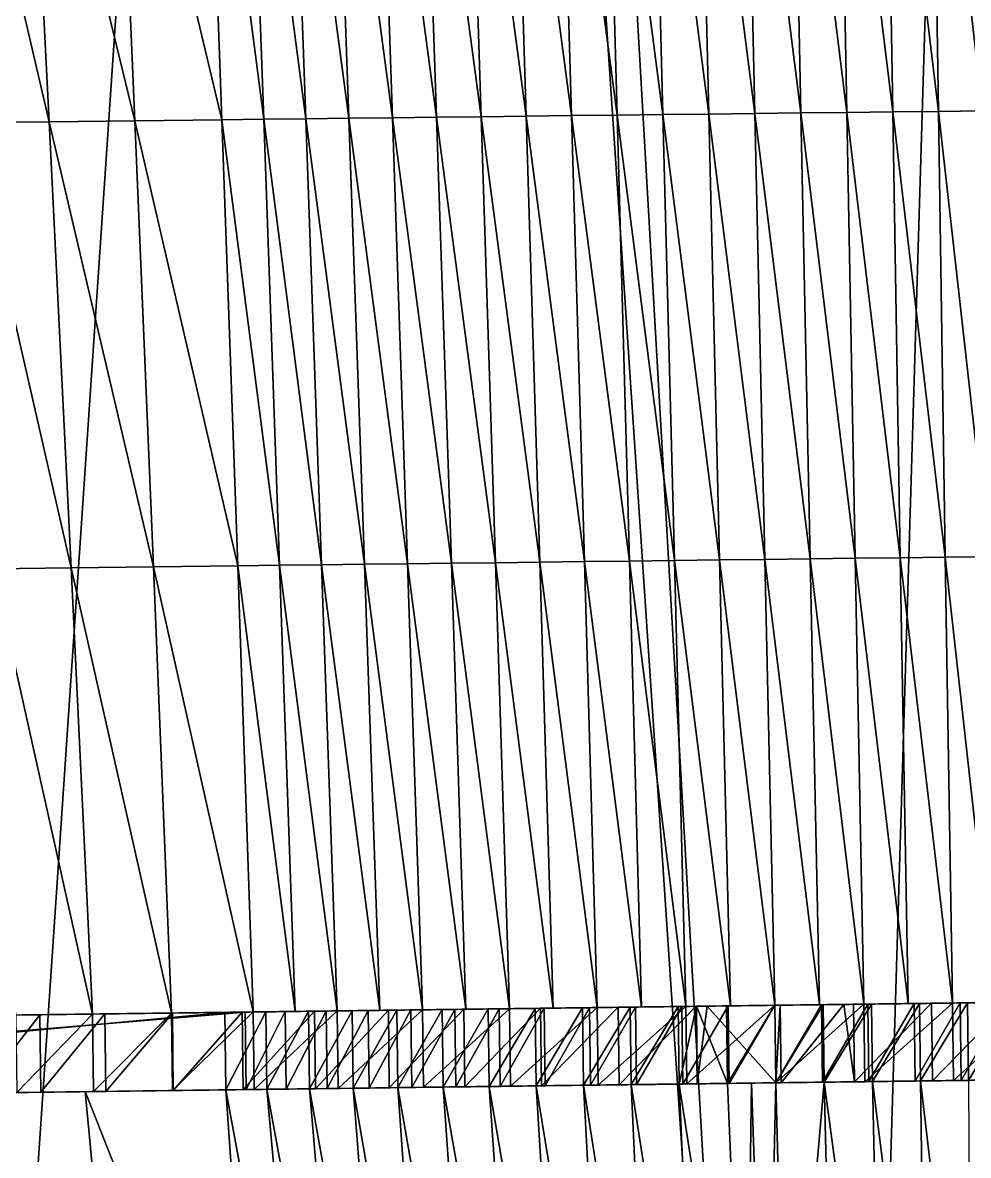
# Model space of a CAD drawing. Extents: x -282 to 16, y -6 to 46.
# Drawn here: x -2.419 to 1.242, y 19.705 to 24.09 of the extents above; entities that cross this region are included whole.
import ezdxf

# ---------------------------------------------------------------- set-up
doc = ezdxf.new("R2010")
doc.units = 0

msp = doc.modelspace()

# ---------------------------------------------------------------- linework, layer by layer
for points in [[(0.6916, 11.3938, -0.0618), (-0.8494, 38.2049, -0.0618), (1.5, 38.2582, -0.0618)], [(1.5, 38.2582, -0.0618), (-0.8494, 38.2049, -0.0618), (0.6916, 11.3938, -0.0618)], [(0.6916, 11.3938, -0.0618), (1.5, 38.2582, -0.0618), (4.3357, 11.238, -0.0618)], [(4.3357, 11.238, -0.0618), (1.5, 38.2582, -0.0618), (0.6916, 11.3938, -0.0618)], [(-2.9424, 11.0804, -0.0618), (-3.4537, 38.1458, -0.0618), (-1.1043, 38.1991, -0.0618)], [(-1.1043, 38.1991, -0.0618), (-3.4537, 38.1458, -0.0618), (-2.9424, 11.0804, -0.0618)], [(-2.9424, 11.0804, -0.0618), (-1.1043, 38.1991, -0.0618), (0.6916, 11.3938, -0.0618)], [(0.6916, 11.3938, -0.0618), (-1.1043, 38.1991, -0.0618), (-2.9424, 11.0804, -0.0618)], [(0.6916, 11.3938, -0.0618), (-1.1043, 38.1991, -0.0618), (-0.8494, 38.2049, -0.0618)], [(-0.8494, 38.2049, -0.0618), (-1.1043, 38.1991, -0.0618), (0.6916, 11.3938, -0.0618)], [(1.2967, 23.7483, 10.6796), (1.0993, 25.4721, 10.7467), (1.2746, 25.474, 10.7126)], [(-2.3168, 23.7065, 9.9237), (-2.7188, 25.43, 9.6836), (-2.4037, 25.4335, 9.8787)], [(-2.3168, 23.7065, 9.9237), (-2.6254, 23.7029, 9.7353), (-2.7188, 25.43, 9.6836)], [(-1.985, 23.7103, 10.1113), (-2.4037, 25.4335, 9.8787), (-2.0584, 25.4372, 10.0829)], [(-1.985, 23.7103, 10.1113), (-2.3168, 23.7065, 9.9237), (-2.4037, 25.4335, 9.8787)], [(-1.6475, 23.7142, 10.287), (-2.0584, 25.4372, 10.0829), (-1.7095, 25.4411, 10.2794)], [(-1.6475, 23.7142, 10.287), (-1.985, 23.7103, 10.1113), (-2.0584, 25.4372, 10.0829)], [(-1.486, 23.716, 10.3605), (-1.7095, 25.4411, 10.2794), (-1.5484, 25.4428, 10.3609)], [(-1.486, 23.716, 10.3605), (-1.6475, 23.7142, 10.287), (-1.7095, 25.4411, 10.2794)], [(-1.3229, 23.718, 10.431), (-1.5484, 25.4428, 10.3609), (-1.3846, 25.4447, 10.4379)], [(-1.3229, 23.718, 10.431), (-1.486, 23.716, 10.3605), (-1.5484, 25.4428, 10.3609)], [(-1.1561, 23.7199, 10.4922), (-1.3846, 25.4447, 10.4379), (-1.2171, 25.4465, 10.506)], [(-1.1561, 23.7199, 10.4922), (-1.3229, 23.718, 10.431), (-1.3846, 25.4447, 10.4379)], [(-0.9879, 23.7218, 10.5502), (-1.2171, 25.4465, 10.506), (-1.0474, 25.4484, 10.5693)], [(-0.9879, 23.7218, 10.5502), (-1.1561, 23.7199, 10.4922), (-1.2171, 25.4465, 10.506)], [(-0.8168, 23.7238, 10.5986), (-1.0474, 25.4484, 10.5693), (-0.8746, 25.4503, 10.6234)], [(-0.8168, 23.7238, 10.5986), (-0.9879, 23.7218, 10.5502), (-1.0474, 25.4484, 10.5693)], [(-0.6445, 23.7258, 10.6437), (-0.8746, 25.4503, 10.6234), (-0.7002, 25.4522, 10.6725)], [(-0.6445, 23.7258, 10.6437), (-0.8168, 23.7238, 10.5986), (-0.8746, 25.4503, 10.6234)], [(-0.4701, 23.7278, 10.6789), (-0.7002, 25.4522, 10.6725), (-0.5234, 25.4542, 10.7122)], [(-0.4701, 23.7278, 10.6789), (-0.6445, 23.7258, 10.6437), (-0.7002, 25.4522, 10.6725)], [(-0.2948, 23.7299, 10.7109), (-0.5234, 25.4542, 10.7122), (-0.3454, 25.4562, 10.7467)], [(-0.2948, 23.7299, 10.7109), (-0.4701, 23.7278, 10.6789), (-0.5234, 25.4542, 10.7122)], [(-0.118, 23.7319, 10.7328), (-0.3454, 25.4562, 10.7467), (-0.1658, 25.4581, 10.7718)], [(-0.118, 23.7319, 10.7328), (-0.2948, 23.7299, 10.7109), (-0.3454, 25.4562, 10.7467)], [(0.0592, 23.734, 10.7513), (-0.1658, 25.4581, 10.7718), (0.0145, 25.4601, 10.7915)], [(0.0592, 23.734, 10.7513), (-0.118, 23.7319, 10.7328), (-0.1658, 25.4581, 10.7718)], [(0.2372, 23.736, 10.7599), (0.0145, 25.4601, 10.7915), (0.1956, 25.4621, 10.8017)], [(0.2372, 23.736, 10.7599), (0.0592, 23.734, 10.7513), (0.0145, 25.4601, 10.7915)], [(0.4153, 23.7381, 10.7649), (0.1956, 25.4621, 10.8017), (0.3769, 25.4641, 10.8065)], [(0.4153, 23.7381, 10.7649), (0.2372, 23.736, 10.7599), (0.1956, 25.4621, 10.8017)], [(0.5935, 23.7401, 10.7599), (0.3769, 25.4641, 10.8065), (0.5583, 25.4661, 10.8017)], [(0.5935, 23.7401, 10.7599), (0.4153, 23.7381, 10.7649), (0.3769, 25.4641, 10.8065)], [(0.7715, 23.7422, 10.7513), (0.5583, 25.4661, 10.8017), (0.7394, 25.4681, 10.7915)], [(0.7715, 23.7422, 10.7513), (0.5935, 23.7401, 10.7599), (0.5583, 25.4661, 10.8017)], [(0.9487, 23.7442, 10.7328), (0.7394, 25.4681, 10.7915), (0.9197, 25.4701, 10.7718)], [(0.9487, 23.7442, 10.7328), (0.7715, 23.7422, 10.7513), (0.7394, 25.4681, 10.7915)], [(1.1255, 23.7463, 10.7109), (0.9197, 25.4701, 10.7718), (1.0993, 25.4721, 10.7467)], [(1.1255, 23.7463, 10.7109), (0.9487, 23.7442, 10.7328), (0.9197, 25.4701, 10.7718)], [(1.2967, 23.7483, 10.6796), (1.1255, 23.7463, 10.7109), (1.0993, 25.4721, 10.7467)], [(-1.0956, 21.9932, 10.4789), (-1.3229, 23.718, 10.431), (-1.1561, 23.7199, 10.4922)], [(-0.9289, 21.9953, 10.5318), (-1.1561, 23.7199, 10.4922), (-0.9879, 23.7218, 10.5502)], [(-0.9289, 21.9953, 10.5318), (-1.0956, 21.9932, 10.4789), (-1.1561, 23.7199, 10.4922)], [(-0.7593, 21.9973, 10.5746), (-0.9879, 23.7218, 10.5502), (-0.8168, 23.7238, 10.5986)], [(-0.7593, 21.9973, 10.5746), (-0.9289, 21.9953, 10.5318), (-0.9879, 23.7218, 10.5502)], [(-0.5892, 21.9994, 10.6158), (-0.8168, 23.7238, 10.5986), (-0.6445, 23.7258, 10.6437)], [(-0.5892, 21.9994, 10.6158), (-0.7593, 21.9973, 10.5746), (-0.8168, 23.7238, 10.5986)], [(-0.417, 22.0015, 10.6468), (-0.6445, 23.7258, 10.6437), (-0.4701, 23.7278, 10.6789)], [(-0.417, 22.0015, 10.6468), (-0.5892, 21.9994, 10.6158), (-0.6445, 23.7258, 10.6437)], [(-0.2444, 22.0036, 10.6761), (-0.4701, 23.7278, 10.6789), (-0.2948, 23.7299, 10.7109)], [(-0.2444, 22.0036, 10.6761), (-0.417, 22.0015, 10.6468), (-0.4701, 23.7278, 10.6789)], [(-0.0704, 22.0057, 10.6951), (-0.2948, 23.7299, 10.7109), (-0.118, 23.7319, 10.7328)], [(-0.0704, 22.0057, 10.6951), (-0.2444, 22.0036, 10.6761), (-0.2948, 23.7299, 10.7109)], [(0.1038, 22.0078, 10.7124), (-0.118, 23.7319, 10.7328), (0.0592, 23.734, 10.7513)], [(0.1038, 22.0078, 10.7124), (-0.0704, 22.0057, 10.6951), (-0.118, 23.7319, 10.7328)], [(0.2788, 22.0099, 10.7193), (0.0592, 23.734, 10.7513), (0.2372, 23.736, 10.7599)], [(0.2788, 22.0099, 10.7193), (0.1038, 22.0078, 10.7124), (0.0592, 23.734, 10.7513)], [(0.4538, 22.0121, 10.7245), (0.2372, 23.736, 10.7599), (0.4153, 23.7381, 10.7649)], [(0.4538, 22.0121, 10.7245), (0.2788, 22.0099, 10.7193), (0.2372, 23.736, 10.7599)], [(0.6289, 22.0142, 10.7193), (0.4153, 23.7381, 10.7649), (0.5935, 23.7401, 10.7599)], [(0.6289, 22.0142, 10.7193), (0.4538, 22.0121, 10.7245), (0.4153, 23.7381, 10.7649)], [(0.8038, 22.0163, 10.7124), (0.5935, 23.7401, 10.7599), (0.7715, 23.7422, 10.7513)], [(0.8038, 22.0163, 10.7124), (0.6289, 22.0142, 10.7193), (0.5935, 23.7401, 10.7599)], [(0.9781, 22.0184, 10.6951), (0.7715, 23.7422, 10.7513), (0.9487, 23.7442, 10.7328)], [(0.9781, 22.0184, 10.6951), (0.8038, 22.0163, 10.7124), (0.7715, 23.7422, 10.7513)], [(1.1521, 22.0205, 10.6761), (0.9487, 23.7442, 10.7328), (1.1255, 23.7463, 10.7109)], [(1.1521, 22.0205, 10.6761), (0.9781, 22.0184, 10.6951), (0.9487, 23.7442, 10.7328)], [(1.3192, 22.0226, 10.6476), (1.1255, 23.7463, 10.7109), (1.2967, 23.7483, 10.6796)], [(1.3192, 22.0226, 10.6476), (1.1521, 22.0205, 10.6761), (1.1255, 23.7463, 10.7109)], [(-2.2312, 21.9795, 9.9676), (-2.6254, 23.7029, 9.7353), (-2.3168, 23.7065, 9.9237)], [(-2.2312, 21.9795, 9.9676), (-2.5334, 21.9758, 9.7859), (-2.6254, 23.7029, 9.7353)], [(-1.9123, 21.9833, 10.1391), (-2.3168, 23.7065, 9.9237), (-1.985, 23.7103, 10.1113)], [(-1.9123, 21.9833, 10.1391), (-2.2312, 21.9795, 9.9676), (-2.3168, 23.7065, 9.9237)], [(-1.586, 21.9873, 10.2947), (-1.985, 23.7103, 10.1113), (-1.6475, 23.7142, 10.287)], [(-1.586, 21.9873, 10.2947), (-1.9123, 21.9833, 10.1391), (-1.985, 23.7103, 10.1113)], [(-1.4243, 21.9892, 10.3603), (-1.6475, 23.7142, 10.287), (-1.486, 23.716, 10.3605)], [(-1.4243, 21.9892, 10.3603), (-1.586, 21.9873, 10.2947), (-1.6475, 23.7142, 10.287)], [(-1.2617, 21.9912, 10.4246), (-1.486, 23.716, 10.3605), (-1.3229, 23.718, 10.431)], [(-1.2617, 21.9912, 10.4246), (-1.4243, 21.9892, 10.3603), (-1.486, 23.716, 10.3605)], [(-1.0956, 21.9932, 10.4789), (-1.2617, 21.9912, 10.4246), (-1.3229, 23.718, 10.431)], [(0.3204, 20.2839, 10.6828), (0.1038, 22.0078, 10.7124), (0.2788, 22.0099, 10.7193)], [(0.4926, 20.2861, 10.6882), (0.2788, 22.0099, 10.7193), (0.4538, 22.0121, 10.7245)], [(0.4926, 20.2861, 10.6882), (0.3204, 20.2839, 10.6828), (0.2788, 22.0099, 10.7193)], [(0.6648, 20.2883, 10.6828), (0.4538, 22.0121, 10.7245), (0.6289, 22.0142, 10.7193)], [(0.6648, 20.2883, 10.6828), (0.4926, 20.2861, 10.6882), (0.4538, 22.0121, 10.7245)], [(0.837, 20.2905, 10.6773), (0.6289, 22.0142, 10.7193), (0.8038, 22.0163, 10.7124)], [(0.837, 20.2905, 10.6773), (0.6648, 20.2883, 10.6828), (0.6289, 22.0142, 10.7193)], [(1.0085, 20.2927, 10.6611), (0.8038, 22.0163, 10.7124), (0.9781, 22.0184, 10.6951)], [(1.0085, 20.2927, 10.6611), (0.837, 20.2905, 10.6773), (0.8038, 22.0163, 10.7124)], [(1.18, 20.2949, 10.6448), (0.9781, 22.0184, 10.6951), (1.1521, 22.0205, 10.6761)], [(1.18, 20.2949, 10.6448), (1.0085, 20.2927, 10.6611), (0.9781, 22.0184, 10.6951)], [(1.3434, 20.297, 10.6189), (1.1521, 22.0205, 10.6761), (1.3192, 22.0226, 10.6476)], [(1.3434, 20.297, 10.6189), (1.18, 20.2949, 10.6448), (1.1521, 22.0205, 10.6761)], [(-2.149, 20.2524, 10.0086), (-2.5334, 21.9758, 9.7859), (-2.2312, 21.9795, 9.9676)], [(-2.149, 20.2524, 10.0086), (-2.4454, 20.2486, 9.833), (-2.5334, 21.9758, 9.7859)], [(-1.8422, 20.2563, 10.1653), (-2.2312, 21.9795, 9.9676), (-1.9123, 21.9833, 10.1391)], [(-1.8422, 20.2563, 10.1653), (-2.149, 20.2524, 10.0086), (-2.2312, 21.9795, 9.9676)], [(-1.5261, 20.2603, 10.3024), (-1.9123, 21.9833, 10.1391), (-1.586, 21.9873, 10.2947)], [(-1.5261, 20.2603, 10.3024), (-1.8422, 20.2563, 10.1653), (-1.9123, 21.9833, 10.1391)], [(-1.3641, 20.2624, 10.3608), (-1.586, 21.9873, 10.2947), (-1.4243, 21.9892, 10.3603)], [(-1.3641, 20.2624, 10.3608), (-1.5261, 20.2603, 10.3024), (-1.586, 21.9873, 10.2947)], [(-1.202, 20.2645, 10.4193), (-1.4243, 21.9892, 10.3603), (-1.2617, 21.9912, 10.4246)], [(-1.202, 20.2645, 10.4193), (-1.3641, 20.2624, 10.3608), (-1.4243, 21.9892, 10.3603)], [(-1.0366, 20.2666, 10.4674), (-1.2617, 21.9912, 10.4246), (-1.0956, 21.9932, 10.4789)], [(-1.0366, 20.2666, 10.4674), (-1.202, 20.2645, 10.4193), (-1.2617, 21.9912, 10.4246)], [(-0.8712, 20.2687, 10.5156), (-1.0956, 21.9932, 10.4789), (-0.9289, 21.9953, 10.5318)], [(-0.8712, 20.2687, 10.5156), (-1.0366, 20.2666, 10.4674), (-1.0956, 21.9932, 10.4789)], [(-0.7031, 20.2708, 10.5532), (-0.9289, 21.9953, 10.5318), (-0.7593, 21.9973, 10.5746)], [(-0.7031, 20.2708, 10.5532), (-0.8712, 20.2687, 10.5156), (-0.9289, 21.9953, 10.5318)], [(-0.535, 20.273, 10.5909), (-0.7593, 21.9973, 10.5746), (-0.5892, 21.9994, 10.6158)], [(-0.535, 20.273, 10.5909), (-0.7031, 20.2708, 10.5532), (-0.7593, 21.9973, 10.5746)], [(-0.3649, 20.2752, 10.6179), (-0.5892, 21.9994, 10.6158), (-0.417, 22.0015, 10.6468)], [(-0.3649, 20.2752, 10.6179), (-0.535, 20.273, 10.5909), (-0.5892, 21.9994, 10.6158)], [(-0.1947, 20.2773, 10.6448), (-0.417, 22.0015, 10.6468), (-0.2444, 22.0036, 10.6761)], [(-0.1947, 20.2773, 10.6448), (-0.3649, 20.2752, 10.6179), (-0.417, 22.0015, 10.6468)], [(-0.0232, 20.2795, 10.6611), (-0.2444, 22.0036, 10.6761), (-0.0704, 22.0057, 10.6951)], [(-0.0232, 20.2795, 10.6611), (-0.1947, 20.2773, 10.6448), (-0.2444, 22.0036, 10.6761)], [(0.1483, 20.2817, 10.6773), (-0.0704, 22.0057, 10.6951), (0.1038, 22.0078, 10.7124)], [(0.1483, 20.2817, 10.6773), (-0.0232, 20.2795, 10.6611), (-0.0704, 22.0057, 10.6951)], [(0.3204, 20.2839, 10.6828), (0.1483, 20.2817, 10.6773), (0.1038, 22.0078, 10.7124)], [(2.8274, 20.3159, 10.1653), (0.5128, 20.2864, 10.0474), (-1.8422, 20.2563, 10.1653)], [(2.8274, 20.3159, 10.1653), (-1.8422, 20.2563, 10.1653), (-1.5261, 20.2603, 10.3024)], [(2.8274, 20.3159, 10.1653), (-1.5261, 20.2603, 10.3024), (2.5113, 20.3119, 10.3024)], [(2.5113, 20.3119, 10.3024), (-1.5261, 20.2603, 10.3024), (-1.202, 20.2645, 10.4193)], [(2.5113, 20.3119, 10.3024), (-1.202, 20.2645, 10.4193), (2.1872, 20.3077, 10.4193)], [(2.1872, 20.3077, 10.4193), (-1.202, 20.2645, 10.4193), (-0.8712, 20.2687, 10.5156)], [(2.1872, 20.3077, 10.4193), (-0.8712, 20.2687, 10.5156), (1.8564, 20.3035, 10.5156)], [(1.8564, 20.3035, 10.5156), (-0.8712, 20.2687, 10.5156), (-0.535, 20.273, 10.5909)], [(1.8564, 20.3035, 10.5156), (-0.535, 20.273, 10.5909), (1.5202, 20.2992, 10.5909)], [(0.1886, 20.2822, 10.0372), (0.4926, 20.2861, 9.1882), (3.0865, 20.3192, 9.2918)], [(0.1886, 20.2822, 10.0372), (3.0865, 20.3192, 9.2918), (2.8248, 20.3159, 9.4469)], [(0.1886, 20.2822, 10.0372), (2.8248, 20.3159, 9.4469), (2.5539, 20.3124, 9.5852)], [(0.1886, 20.2822, 10.0372), (2.5539, 20.3124, 9.5852), (2.2748, 20.3089, 9.7062)], [(0.1886, 20.2822, 10.0372), (2.2748, 20.3089, 9.7062), (1.9887, 20.3052, 9.8094)], [(0.1886, 20.2822, 10.0372), (1.9887, 20.3052, 9.8094), (1.6967, 20.3015, 9.8944)], [(0.1886, 20.2822, 10.0372), (1.6967, 20.3015, 9.8944), (1.3998, 20.2977, 9.9609)], [(0.6799, 20.2885, 9.1838), (3.0865, 20.3192, 9.2918), (0.4926, 20.2861, 9.1882)], [(2.8274, 20.3159, 10.1653), (0.7597, 20.2895, 10.0385), (0.5128, 20.2864, 10.0474)], [(1.6019, 20.3003, 9.0303), (0.8527, 20.2907, 9.0212), (0.6728, 20.2884, 9.0339)], [(1.6019, 20.3003, 9.0303), (0.6728, 20.2884, 9.0339), (1.4208, 20.298, 9.0783)], [(0.8668, 20.2909, 9.1706), (3.0865, 20.3192, 9.2918), (0.6799, 20.2885, 9.1838)], [(2.8274, 20.3159, 10.1653), (0.7966, 20.29, 10.0372), (0.7597, 20.2895, 10.0385)], [(3.1343, 20.3198, 10.0086), (1.0994, 20.2939, 10.0085), (0.7966, 20.29, 10.0372)], [(3.1343, 20.3198, 10.0086), (0.7966, 20.29, 10.0372), (2.8274, 20.3159, 10.1653)], [(1.6019, 20.3003, 9.0303), (1.0317, 20.293, 9), (0.8527, 20.2907, 9.0212)], [(1.0529, 20.2933, 9.1485), (3.0865, 20.3192, 9.2918), (0.8668, 20.2909, 9.1706)], [(1.7806, 20.3025, 8.9738), (1.2095, 20.2953, 8.9704), (1.0317, 20.293, 9)], [(1.7806, 20.3025, 8.9738), (1.0317, 20.293, 9), (1.6019, 20.3003, 9.0303)], [(1.2377, 20.2956, 9.1178), (3.3379, 20.3224, 9.1205), (1.0529, 20.2933, 9.1485)], [(1.0529, 20.2933, 9.1485), (3.3379, 20.3224, 9.1205), (3.0865, 20.3192, 9.2918)], [(3.1343, 20.3198, 10.0086), (1.3998, 20.2977, 9.9609), (1.0994, 20.2939, 10.0085)], [(1.7806, 20.3025, 8.9738), (1.3858, 20.2975, 8.9324), (1.2095, 20.2953, 8.9704)], [(1.4208, 20.298, 9.0783), (3.3379, 20.3224, 9.1205), (1.2377, 20.2956, 9.1178)], [(-5.3398, 20.2116, 6.2185), (-1.5575, 20.2599, 8.4423), (-5.8293, 20.2054, 5.7301)], [(-1.5575, 20.2599, 8.4423), (-5.8254, 19.9054, 5.7301), (-5.8293, 20.2054, 5.7301)], [(-5.8254, 19.9054, 5.7301), (-1.5575, 20.2599, 8.4423), (-1.5536, 19.9599, 8.4423)], [(-1.5575, 20.2599, 8.4423), (-5.3398, 20.2116, 6.2185), (-1.6364, 20.2589, 8.5699)], [(-5.3398, 20.2116, 6.2185), (-1.6364, 20.2589, 8.5699), (-2.8207, 20.2438, 8.7324)], [(-5.336, 19.9116, 6.2185), (-1.6364, 20.2589, 8.5699), (-5.3398, 20.2116, 6.2185)], [(-1.6364, 20.2589, 8.5699), (-5.336, 19.9116, 6.2185), (-1.6325, 19.9589, 8.5699)], [(-2.1013, 20.253, 9.2918), (-3.0022, 20.2415, 9.4275), (-1.8396, 20.2563, 9.4469)], [(-1.8396, 20.2563, 9.4469), (-3.0022, 20.2415, 9.4275), (-2.7302, 20.2449, 9.639)], [(-2.5928, 20.2467, 8.9338), (-2.8207, 20.2438, 8.7324), (-1.3125, 20.2631, 8.7547)], [(-1.3125, 20.2631, 8.7547), (-2.8207, 20.2438, 8.7324), (-1.4774, 20.2609, 8.6657)], [(-1.4774, 20.2609, 8.6657), (-2.8207, 20.2438, 8.7324), (-1.6364, 20.2589, 8.5699)], [(-1.5687, 20.2598, 9.5852), (-2.7302, 20.2449, 9.639), (-1.2896, 20.2633, 9.7062)], [(-1.2896, 20.2633, 9.7062), (-2.7302, 20.2449, 9.639), (-2.4454, 20.2486, 9.833)], [(-1.8396, 20.2563, 9.4469), (-2.7302, 20.2449, 9.639), (-1.5687, 20.2598, 9.5852)], [(-2.3527, 20.2498, 9.1205), (-2.5928, 20.2467, 8.9338), (-0.7953, 20.2697, 8.9738)], [(-0.7953, 20.2697, 8.9738), (-2.5928, 20.2467, 8.9338), (-0.9711, 20.2674, 8.9089)], [(-0.9711, 20.2674, 8.9089), (-2.5928, 20.2467, 8.9338), (-1.1436, 20.2652, 8.8358)], [(-1.1436, 20.2652, 8.8358), (-2.5928, 20.2467, 8.9338), (-1.3125, 20.2631, 8.7547)], [(-1.0035, 20.267, 9.8094), (-2.4454, 20.2486, 9.833), (-0.7115, 20.2707, 9.8944)], [(-0.7115, 20.2707, 9.8944), (-2.4454, 20.2486, 9.833), (-2.149, 20.2524, 10.0086)], [(-1.2896, 20.2633, 9.7062), (-2.4454, 20.2486, 9.833), (-1.0035, 20.267, 9.8094)], [(-2.1013, 20.253, 9.2918), (-2.3527, 20.2498, 9.1205), (-0.0676, 20.2789, 9.1485)], [(-0.0676, 20.2789, 9.1485), (-2.3527, 20.2498, 9.1205), (-0.2525, 20.2766, 9.1178)], [(-0.2525, 20.2766, 9.1178), (-2.3527, 20.2498, 9.1205), (-0.4356, 20.2742, 9.0783)], [(-0.4356, 20.2742, 9.0783), (-2.3527, 20.2498, 9.1205), (-0.6167, 20.2719, 9.0303)], [(-0.6167, 20.2719, 9.0303), (-2.3527, 20.2498, 9.1205), (-0.7953, 20.2697, 8.9738)], [(-0.1142, 20.2784, 10.0085), (-2.149, 20.2524, 10.0086), (0.1886, 20.2822, 10.0372)], [(0.1886, 20.2822, 10.0372), (-2.149, 20.2524, 10.0086), (-1.8422, 20.2563, 10.1653)], [(-0.4146, 20.2745, 9.9609), (-2.149, 20.2524, 10.0086), (-0.1142, 20.2784, 10.0085)], [(-0.7115, 20.2707, 9.8944), (-2.149, 20.2524, 10.0086), (-0.4146, 20.2745, 9.9609)], [(-2.1452, 19.9524, 10.0086), (-1.8422, 20.2563, 10.1653), (-2.149, 20.2524, 10.0086)], [(-1.8422, 20.2563, 10.1653), (-2.1452, 19.9524, 10.0086), (-1.8384, 19.9563, 10.1653)], [(-1.8396, 20.2563, 9.4469), (-2.1013, 20.253, 9.2918), (0.1886, 20.2822, 10.0372)], [(0.1886, 20.2822, 10.0372), (-2.1013, 20.253, 9.2918), (0.1184, 20.2813, 9.1706)], [(0.1184, 20.2813, 9.1706), (-2.1013, 20.253, 9.2918), (-0.0676, 20.2789, 9.1485)], [(-1.8396, 20.2563, 9.4469), (-2.0974, 19.953, 9.2918), (-2.1013, 20.253, 9.2918)], [(-2.0974, 19.953, 9.2918), (-1.8396, 20.2563, 9.4469), (-1.8358, 19.9563, 9.4469)], [(0.4926, 20.2861, 10.0468), (-1.8422, 20.2563, 10.1653), (0.5128, 20.2864, 10.0474)], [(0.2307, 20.2828, 10.0385), (-1.8422, 20.2563, 10.1653), (0.4926, 20.2861, 10.0468)], [(0.1891, 20.2822, 10.0385), (-1.8422, 20.2563, 10.1653), (0.2307, 20.2828, 10.0385)], [(0.1886, 20.2822, 10.0372), (-1.8422, 20.2563, 10.1653), (0.1891, 20.2822, 10.0372)], [(0.1891, 20.2822, 10.0372), (-1.8422, 20.2563, 10.1653), (0.1891, 20.2822, 10.0385)], [(-1.8384, 19.9563, 10.1653), (-1.5261, 20.2603, 10.3024), (-1.8422, 20.2563, 10.1653)], [(-1.5687, 20.2598, 9.5852), (-1.8396, 20.2563, 9.4469), (0.1886, 20.2822, 10.0372)], [(-1.5687, 20.2598, 9.5852), (-1.8358, 19.9563, 9.4469), (-1.8396, 20.2563, 9.4469)], [(-1.5261, 20.2603, 10.3024), (-1.8384, 19.9563, 10.1653), (-1.5223, 19.9603, 10.3024)], [(-1.8358, 19.9563, 9.4469), (-1.5687, 20.2598, 9.5852), (-1.5649, 19.9598, 9.5852)], [(-1.403, 20.2619, 8.5354), (-1.6364, 20.2589, 8.5699), (-1.2444, 20.2639, 8.621)], [(-1.2444, 20.2639, 8.621), (-1.6364, 20.2589, 8.5699), (-1.4774, 20.2609, 8.6657)], [(-1.5575, 20.2599, 8.4423), (-1.6364, 20.2589, 8.5699), (-1.403, 20.2619, 8.5354)], [(-1.6325, 19.9589, 8.5699), (-1.4774, 20.2609, 8.6657), (-1.6364, 20.2589, 8.5699)], [(-1.4774, 20.2609, 8.6657), (-1.6325, 19.9589, 8.5699), (-1.4736, 19.961, 8.6657)], [(-1.2896, 20.2633, 9.7062), (-1.5687, 20.2598, 9.5852), (0.1886, 20.2822, 10.0372)], [(-1.2896, 20.2633, 9.7062), (-1.5649, 19.9598, 9.5852), (-1.5687, 20.2598, 9.5852)], [(-1.5649, 19.9598, 9.5852), (-1.2896, 20.2633, 9.7062), (-1.2858, 19.9634, 9.7062)], [(-1.403, 20.2619, 8.5354), (-1.5536, 19.9599, 8.4423), (-1.5575, 20.2599, 8.4423)], [(-1.5536, 19.9599, 8.4423), (-1.403, 20.2619, 8.5354), (-1.3992, 19.9619, 8.5354)], [(-1.5223, 19.9603, 10.3024), (-1.202, 20.2645, 10.4193), (-1.5261, 20.2603, 10.3024)], [(-1.202, 20.2645, 10.4193), (-1.5223, 19.9603, 10.3024), (-1.1982, 19.9645, 10.4193)], [(-1.2444, 20.2639, 8.621), (-1.4774, 20.2609, 8.6657), (-1.0819, 20.266, 8.6991)], [(-1.0819, 20.266, 8.6991), (-1.4774, 20.2609, 8.6657), (-1.3125, 20.2631, 8.7547)], [(-1.4736, 19.961, 8.6657), (-1.3125, 20.2631, 8.7547), (-1.4774, 20.2609, 8.6657)], [(-1.3125, 20.2631, 8.7547), (-1.4736, 19.961, 8.6657), (-1.3087, 19.9631, 8.7547)], [(-1.2444, 20.2639, 8.621), (-1.3992, 19.9619, 8.5354), (-1.403, 20.2619, 8.5354)], [(-1.3992, 19.9619, 8.5354), (-1.2444, 20.2639, 8.621), (-1.2406, 19.9639, 8.621)], [(-1.0819, 20.266, 8.6991), (-1.3125, 20.2631, 8.7547), (-0.9159, 20.2681, 8.7694)], [(-0.9159, 20.2681, 8.7694), (-1.3125, 20.2631, 8.7547), (-1.1436, 20.2652, 8.8358)], [(-1.3087, 19.9631, 8.7547), (-1.1436, 20.2652, 8.8358), (-1.3125, 20.2631, 8.7547)], [(-1.1436, 20.2652, 8.8358), (-1.3087, 19.9631, 8.7547), (-1.1398, 19.9652, 8.8358)], [(-1.0035, 20.267, 9.8094), (-1.2896, 20.2633, 9.7062), (0.1886, 20.2822, 10.0372)], [(-1.0035, 20.267, 9.8094), (-1.2858, 19.9634, 9.7062), (-1.2896, 20.2633, 9.7062)], [(-1.2858, 19.9634, 9.7062), (-1.0035, 20.267, 9.8094), (-0.9997, 19.967, 9.8094)], [(-1.0819, 20.266, 8.6991), (-1.2406, 19.9639, 8.621), (-1.2444, 20.2639, 8.621)], [(-1.2406, 19.9639, 8.621), (-1.0819, 20.266, 8.6991), (-1.078, 19.966, 8.6991)], [(-1.1982, 19.9645, 10.4193), (-0.8712, 20.2687, 10.5156), (-1.202, 20.2645, 10.4193)], [(-0.8712, 20.2687, 10.5156), (-1.1982, 19.9645, 10.4193), (-0.8674, 19.9687, 10.5156)], [(-0.7467, 20.2703, 8.8318), (-1.1436, 20.2652, 8.8358), (-0.5748, 20.2725, 8.8862)], [(-0.5748, 20.2725, 8.8862), (-1.1436, 20.2652, 8.8358), (-0.9711, 20.2674, 8.9089)], [(-0.9159, 20.2681, 8.7694), (-1.1436, 20.2652, 8.8358), (-0.7467, 20.2703, 8.8318)], [(-1.1398, 19.9652, 8.8358), (-0.9711, 20.2674, 8.9089), (-1.1436, 20.2652, 8.8358)], [(-0.9711, 20.2674, 8.9089), (-1.1398, 19.9652, 8.8358), (-0.9673, 19.9674, 8.9089)], [(-0.9159, 20.2681, 8.7694), (-1.078, 19.966, 8.6991), (-1.0819, 20.266, 8.6991)], [(-1.078, 19.966, 8.6991), (-0.9159, 20.2681, 8.7694), (-0.912, 19.9681, 8.7694)], [(-0.7115, 20.2707, 9.8944), (-1.0035, 20.267, 9.8094), (0.1886, 20.2822, 10.0372)], [(-0.7115, 20.2707, 9.8944), (-0.9997, 19.967, 9.8094), (-1.0035, 20.267, 9.8094)], [(-0.9997, 19.967, 9.8094), (-0.7115, 20.2707, 9.8944), (-0.7076, 19.9707, 9.8944)], [(-0.5748, 20.2725, 8.8862), (-0.9711, 20.2674, 8.9089), (-0.4006, 20.2747, 8.9324)], [(-0.4006, 20.2747, 8.9324), (-0.9711, 20.2674, 8.9089), (-0.7953, 20.2697, 8.9738)], [(-0.9673, 19.9674, 8.9089), (-0.7953, 20.2697, 8.9738), (-0.9711, 20.2674, 8.9089)], [(-0.7953, 20.2697, 8.9738), (-0.9673, 19.9674, 8.9089), (-0.7915, 19.9697, 8.9738)], [(-0.7467, 20.2703, 8.8318), (-0.912, 19.9681, 8.7694), (-0.9159, 20.2681, 8.7694)], [(-0.912, 19.9681, 8.7694), (-0.7467, 20.2703, 8.8318), (-0.7429, 19.9703, 8.8318)], [(-0.8674, 19.9687, 10.5156), (-0.535, 20.273, 10.5909), (-0.8712, 20.2687, 10.5156)], [(-0.535, 20.273, 10.5909), (-0.8674, 19.9687, 10.5156), (-0.5312, 19.973, 10.5909)], [(-0.2243, 20.2769, 8.9704), (-0.7953, 20.2697, 8.9738), (-0.0465, 20.2792, 9)], [(-0.0465, 20.2792, 9), (-0.7953, 20.2697, 8.9738), (-0.6167, 20.2719, 9.0303)], [(-0.4006, 20.2747, 8.9324), (-0.7953, 20.2697, 8.9738), (-0.2243, 20.2769, 8.9704)], [(-0.7915, 19.9697, 8.9738), (-0.6167, 20.2719, 9.0303), (-0.7953, 20.2697, 8.9738)], [(-0.6167, 20.2719, 9.0303), (-0.7915, 19.9697, 8.9738), (-0.6129, 19.972, 9.0303)], [(-0.5748, 20.2725, 8.8862), (-0.7429, 19.9703, 8.8318), (-0.7467, 20.2703, 8.8318)], [(-0.7429, 19.9703, 8.8318), (-0.5748, 20.2725, 8.8862), (-0.571, 19.9725, 8.8862)], [(-0.4146, 20.2745, 9.9609), (-0.7115, 20.2707, 9.8944), (0.1886, 20.2822, 10.0372)], [(-0.4146, 20.2745, 9.9609), (-0.7076, 19.9707, 9.8944), (-0.7115, 20.2707, 9.8944)], [(-0.7076, 19.9707, 9.8944), (-0.4146, 20.2745, 9.9609), (-0.4108, 19.9745, 9.9609)], [(0.1325, 20.2815, 9.0212), (-0.6167, 20.2719, 9.0303), (0.3124, 20.2838, 9.0339)], [(0.3124, 20.2838, 9.0339), (-0.6167, 20.2719, 9.0303), (-0.4356, 20.2742, 9.0783)], [(-0.0465, 20.2792, 9), (-0.6167, 20.2719, 9.0303), (0.1325, 20.2815, 9.0212)], [(-0.6129, 19.972, 9.0303), (-0.4356, 20.2742, 9.0783), (-0.6167, 20.2719, 9.0303)], [(-0.4356, 20.2742, 9.0783), (-0.6129, 19.972, 9.0303), (-0.4318, 19.9743, 9.0783)], [(-0.4006, 20.2747, 8.9324), (-0.571, 19.9725, 8.8862), (-0.5748, 20.2725, 8.8862)], [(-0.571, 19.9725, 8.8862), (-0.4006, 20.2747, 8.9324), (-0.3968, 19.9747, 8.9324)], [(1.5202, 20.2992, 10.5909), (-0.535, 20.273, 10.5909), (-0.1947, 20.2773, 10.6449)], [(-0.5312, 19.973, 10.5909), (-0.1947, 20.2773, 10.6449), (-0.535, 20.273, 10.5909)], [(-0.1947, 20.2773, 10.6449), (-0.5312, 19.973, 10.5909), (-0.1909, 19.9773, 10.6449)], [(0.4926, 20.2861, 9.0382), (-0.4356, 20.2742, 9.0783), (1.4208, 20.298, 9.0783)], [(1.4208, 20.298, 9.0783), (-0.4356, 20.2742, 9.0783), (1.2377, 20.2956, 9.1178)], [(1.2377, 20.2956, 9.1178), (-0.4356, 20.2742, 9.0783), (-0.2525, 20.2766, 9.1178)], [(0.3124, 20.2838, 9.0339), (-0.4356, 20.2742, 9.0783), (0.4926, 20.2861, 9.0382)], [(-0.4318, 19.9743, 9.0783), (-0.2525, 20.2766, 9.1178), (-0.4356, 20.2742, 9.0783)], [(-0.2525, 20.2766, 9.1178), (-0.4318, 19.9743, 9.0783), (-0.2486, 19.9766, 9.1178)], [(-0.1142, 20.2784, 10.0085), (-0.4146, 20.2745, 9.9609), (0.1886, 20.2822, 10.0372)], [(-0.1142, 20.2784, 10.0085), (-0.4108, 19.9745, 9.9609), (-0.4146, 20.2745, 9.9609)], [(-0.4108, 19.9745, 9.9609), (-0.1142, 20.2784, 10.0085), (-0.1104, 19.9784, 10.0085)], [(-0.2243, 20.2769, 8.9704), (-0.3968, 19.9747, 8.9324), (-0.4006, 20.2747, 8.9324)], [(-0.3968, 19.9747, 8.9324), (-0.2243, 20.2769, 8.9704), (-0.2205, 19.977, 8.9704)], [(1.2377, 20.2956, 9.1178), (-0.2525, 20.2766, 9.1178), (1.0529, 20.2933, 9.1485)], [(1.0529, 20.2933, 9.1485), (-0.2525, 20.2766, 9.1178), (-0.0676, 20.2789, 9.1485)], [(-0.2486, 19.9766, 9.1178), (-0.0676, 20.2789, 9.1485), (-0.2525, 20.2766, 9.1178)], [(-0.0676, 20.2789, 9.1485), (-0.2486, 19.9766, 9.1178), (-0.0638, 19.979, 9.1485)], [(-0.0465, 20.2792, 9), (-0.2205, 19.977, 8.9704), (-0.2243, 20.2769, 8.9704)], [(-0.2205, 19.977, 8.9704), (-0.0465, 20.2792, 9), (-0.0427, 19.9792, 9)], [(1.5202, 20.2992, 10.5909), (-0.1947, 20.2773, 10.6449), (1.18, 20.2949, 10.6449)], [(1.18, 20.2949, 10.6449), (-0.1947, 20.2773, 10.6449), (0.1482, 20.2817, 10.6773)], [(-0.1909, 19.9773, 10.6449), (0.1482, 20.2817, 10.6773), (-0.1947, 20.2773, 10.6449)], [(0.1482, 20.2817, 10.6773), (-0.1909, 19.9773, 10.6449), (0.1521, 19.9817, 10.6773)], [(0.1886, 20.2822, 10.0372), (-0.1104, 19.9784, 10.0085), (-0.1142, 20.2784, 10.0085)], [(-0.1104, 19.9784, 10.0085), (0.1886, 20.2822, 10.0372), (0.1924, 19.9822, 10.0372)], [(1.0529, 20.2933, 9.1485), (-0.0676, 20.2789, 9.1485), (0.1184, 20.2813, 9.1706)], [(-0.0638, 19.979, 9.1485), (0.1184, 20.2813, 9.1706), (-0.0676, 20.2789, 9.1485)], [(0.1184, 20.2813, 9.1706), (-0.0638, 19.979, 9.1485), (0.1222, 19.9813, 9.1706)], [(0.1325, 20.2815, 9.0212), (-0.0427, 19.9792, 9), (-0.0465, 20.2792, 9)], [(-0.0427, 19.9792, 9), (0.1325, 20.2815, 9.0212), (0.1364, 19.9815, 9.0212)], [(1.0529, 20.2933, 9.1485), (0.1184, 20.2813, 9.1706), (0.8668, 20.2909, 9.1706)], [(0.8668, 20.2909, 9.1706), (0.1184, 20.2813, 9.1706), (0.1891, 20.2822, 9.1756)], [(0.1222, 19.9813, 9.1706), (0.1891, 20.2822, 9.1756), (0.1184, 20.2813, 9.1706)], [(0.1891, 20.2822, 9.1756), (0.1886, 20.2822, 10.0372), (0.1184, 20.2813, 9.1706)], [(0.1891, 20.2822, 9.1756), (0.1222, 19.9813, 9.1706), (0.3091, 19.9837, 9.1838)], [(0.3124, 20.2838, 9.0339), (0.1364, 19.9815, 9.0212), (0.1325, 20.2815, 9.0212)], [(0.1364, 19.9815, 9.0212), (0.3124, 20.2838, 9.0339), (0.3162, 19.9838, 9.0339)], [(1.18, 20.2949, 10.6449), (0.1482, 20.2817, 10.6773), (0.837, 20.2905, 10.6773)], [(0.837, 20.2905, 10.6773), (0.1482, 20.2817, 10.6773), (0.4926, 20.2861, 10.6882)], [(0.1521, 19.9817, 10.6773), (0.4926, 20.2861, 10.6882), (0.1482, 20.2817, 10.6773)], [(0.4926, 20.2861, 10.6882), (0.1521, 19.9817, 10.6773), (0.4964, 19.9861, 10.6882)], [(0.1886, 20.2822, 10.0372), (1.3998, 20.2977, 9.9609), (1.0994, 20.2939, 10.0085)], [(0.1886, 20.2822, 10.0372), (1.0994, 20.2939, 10.0085), (0.7966, 20.29, 10.0372)], [(0.1886, 20.2822, 10.0372), (0.7966, 20.29, 10.0372), (0.7597, 20.2895, 10.0385)], [(0.1886, 20.2822, 10.0372), (0.7597, 20.2895, 10.0385), (0.1891, 20.2822, 10.0372)], [(0.1886, 20.2822, 10.0372), (0.3053, 20.2837, 9.1838), (0.4926, 20.2861, 9.1882)], [(0.1886, 20.2822, 10.0372), (0.1891, 20.2822, 9.1756), (0.3053, 20.2837, 9.1838)], [(0.1891, 20.2822, 10.0372), (0.1924, 19.9822, 10.0372), (0.1886, 20.2822, 10.0372)], [(0.8668, 20.2909, 9.1706), (0.1891, 20.2822, 9.1756), (0.6799, 20.2885, 9.1838)], [(0.1891, 20.2822, 10.0372), (0.7597, 20.2895, 10.0385), (0.2307, 20.2828, 10.0385)], [(0.6799, 20.2885, 9.1838), (0.1891, 20.2822, 9.1756), (0.3053, 20.2837, 9.1838)], [(0.1891, 20.2822, 9.1756), (0.3091, 19.9837, 9.1838), (0.3053, 20.2837, 9.1838)], [(0.2307, 20.2828, 10.0385), (0.1891, 20.2822, 10.0372), (0.1891, 20.2822, 10.0385)], [(0.1924, 19.9822, 10.0372), (0.1891, 20.2822, 10.0372), (0.2307, 20.2828, 10.0385)], [(0.1924, 19.9822, 10.0372), (0.2307, 20.2828, 10.0385), (0.4964, 19.9861, 10.0468)], [(0.4926, 20.2861, 10.0468), (0.7597, 20.2895, 10.0385), (0.2307, 20.2828, 10.0385)], [(0.2307, 20.2828, 10.0385), (0.7597, 20.2895, 10.0385), (0.4926, 20.2861, 10.0468)], [(0.4964, 19.9861, 10.0468), (0.2307, 20.2828, 10.0385), (0.4926, 20.2861, 10.0468)], [(0.6799, 20.2885, 9.1838), (0.3053, 20.2837, 9.1838), (0.4926, 20.2861, 9.1882)], [(0.3091, 19.9837, 9.1838), (0.4926, 20.2861, 9.1882), (0.3053, 20.2837, 9.1838)], [(0.4926, 20.2861, 9.1882), (0.3091, 19.9837, 9.1838), (0.4964, 19.9861, 9.1882)], [(0.4926, 20.2861, 9.0382), (0.3162, 19.9838, 9.0339), (0.3124, 20.2838, 9.0339)], [(0.3162, 19.9838, 9.0339), (0.4926, 20.2861, 9.0382), (0.4964, 19.9861, 9.0382)], [(1.4208, 20.298, 9.0783), (0.6728, 20.2884, 9.0339), (0.4926, 20.2861, 9.0382)], [(0.4964, 19.9861, 10.6882), (0.837, 20.2905, 10.6773), (0.4926, 20.2861, 10.6882)], [(0.7597, 20.2895, 10.0385), (0.4926, 20.2861, 10.0468), (0.5128, 20.2864, 10.0474)], [(0.5128, 20.2864, 10.0474), (0.4926, 20.2861, 10.0468), (0.7597, 20.2895, 10.0385)], [(0.4964, 19.9861, 9.1882), (0.6799, 20.2885, 9.1838), (0.4926, 20.2861, 9.1882)], [(0.6728, 20.2884, 9.0339), (0.4964, 19.9861, 9.0382), (0.4926, 20.2861, 9.0382)], [(0.5128, 20.2864, 10.0474), (0.4964, 19.9861, 10.0468), (0.4926, 20.2861, 10.0468)], [(0.837, 20.2905, 10.6773), (0.4964, 19.9861, 10.6882), (0.8408, 19.9905, 10.6773)], [(0.6799, 20.2885, 9.1838), (0.4964, 19.9861, 9.1882), (0.6837, 19.9885, 9.1838)], [(0.4964, 19.9861, 9.0382), (0.6728, 20.2884, 9.0339), (0.6767, 19.9884, 9.0339)], [(0.4964, 19.9861, 10.0468), (0.5128, 20.2864, 10.0474), (0.5166, 19.9864, 10.0474)], [(0.7597, 20.2895, 10.0385), (0.5166, 19.9864, 10.0474), (0.5128, 20.2864, 10.0474)], [(0.5166, 19.9864, 10.0474), (0.7597, 20.2895, 10.0385), (0.8005, 19.99, 10.0372)], [(0.8527, 20.2907, 9.0212), (0.6767, 19.9884, 9.0339), (0.6728, 20.2884, 9.0339)], [(0.6767, 19.9884, 9.0339), (0.8527, 20.2907, 9.0212), (0.8565, 19.9907, 9.0212)], [(0.6837, 19.9885, 9.1838), (0.8668, 20.2909, 9.1706), (0.6799, 20.2885, 9.1838)], [(0.8668, 20.2909, 9.1706), (0.6837, 19.9885, 9.1838), (0.8706, 19.9909, 9.1706)], [(0.8005, 19.99, 10.0372), (0.7597, 20.2895, 10.0385), (0.7966, 20.29, 10.0372)], [(1.0994, 20.2939, 10.0085), (0.8005, 19.99, 10.0372), (0.7966, 20.29, 10.0372)], [(0.8005, 19.99, 10.0372), (1.0994, 20.2939, 10.0085), (1.1033, 19.9939, 10.0085)], [(0.8408, 19.9905, 10.6773), (1.18, 20.2949, 10.6449), (0.837, 20.2905, 10.6773)], [(1.18, 20.2949, 10.6449), (0.8408, 19.9905, 10.6773), (1.1838, 19.9949, 10.6449)], [(1.0317, 20.293, 9), (0.8565, 19.9907, 9.0212), (0.8527, 20.2907, 9.0212)], [(0.8565, 19.9907, 9.0212), (1.0317, 20.293, 9), (1.0355, 19.993, 9)], [(0.8706, 19.9909, 9.1706), (1.0529, 20.2933, 9.1485), (0.8668, 20.2909, 9.1706)], [(1.0529, 20.2933, 9.1485), (0.8706, 19.9909, 9.1706), (1.0567, 19.9933, 9.1485)], [(1.2095, 20.2953, 8.9704), (1.0355, 19.993, 9), (1.0317, 20.293, 9)], [(1.0355, 19.993, 9), (1.2095, 20.2953, 8.9704), (1.2134, 19.9953, 8.9704)], [(1.0567, 19.9933, 9.1485), (1.2377, 20.2956, 9.1178), (1.0529, 20.2933, 9.1485)], [(1.2377, 20.2956, 9.1178), (1.0567, 19.9933, 9.1485), (1.2415, 19.9956, 9.1178)], [(1.3998, 20.2977, 9.9609), (1.1033, 19.9939, 10.0085), (1.0994, 20.2939, 10.0085)], [(1.1033, 19.9939, 10.0085), (1.3998, 20.2977, 9.9609), (1.4037, 19.9977, 9.9609)], [(1.1838, 19.9949, 10.6449), (1.5202, 20.2992, 10.5909), (1.18, 20.2949, 10.6449)], [(1.5202, 20.2992, 10.5909), (1.1838, 19.9949, 10.6449), (1.5241, 19.9993, 10.5909)], [(1.3858, 20.2975, 8.9324), (1.2134, 19.9953, 8.9704), (1.2095, 20.2953, 8.9704)], [(1.2134, 19.9953, 8.9704), (1.3858, 20.2975, 8.9324), (1.3896, 19.9975, 8.9324)], [(1.2415, 19.9956, 9.1178), (1.4208, 20.298, 9.0783), (1.2377, 20.2956, 9.1178)], [(1.4208, 20.298, 9.0783), (1.2415, 19.9956, 9.1178), (1.4247, 19.998, 9.0783)], [(-2.3527, 20.2498, 9.1205), (-3.2603, 20.2382, 9.1994), (-2.1013, 20.253, 9.2918)], [(-2.1013, 20.253, 9.2918), (-3.2603, 20.2382, 9.1994), (-3.0022, 20.2415, 9.4275)], [(-2.5928, 20.2467, 8.9338), (-3.2603, 20.2382, 9.1994), (-2.3527, 20.2498, 9.1205)], [(-2.3527, 20.2498, 9.1205), (-2.589, 19.9467, 8.9338), (-2.5928, 20.2467, 8.9338)], [(-2.589, 19.9467, 8.9338), (-2.3527, 20.2498, 9.1205), (-2.3488, 19.9498, 9.1205)], [(-2.4416, 19.9486, 9.833), (-2.149, 20.2524, 10.0086), (-2.4454, 20.2486, 9.833)], [(-2.149, 20.2524, 10.0086), (-2.4416, 19.9486, 9.833), (-2.1452, 19.9524, 10.0086)], [(-2.1013, 20.253, 9.2918), (-2.3488, 19.9498, 9.1205), (-2.3527, 20.2498, 9.1205)], [(-2.3488, 19.9498, 9.1205), (-2.1013, 20.253, 9.2918), (-2.0974, 19.953, 9.2918)], [(0.5166, 19.9864, 10.0474), (2.8312, 20.0159, 10.1653), (-1.8384, 19.9563, 10.1653)], [(-1.8384, 19.9563, 10.1653), (2.8312, 20.0159, 10.1653), (-1.5223, 19.9603, 10.3024)], [(-1.5223, 19.9603, 10.3024), (2.8312, 20.0159, 10.1653), (2.5151, 20.0119, 10.3024)], [(-1.5223, 19.9603, 10.3024), (2.5151, 20.0119, 10.3024), (-1.1982, 19.9645, 10.4193)], [(-1.1982, 19.9645, 10.4193), (2.5151, 20.0119, 10.3024), (2.1911, 20.0078, 10.4193)], [(-1.1982, 19.9645, 10.4193), (2.1911, 20.0078, 10.4193), (-0.8674, 19.9687, 10.5156)], [(-0.8674, 19.9687, 10.5156), (2.1911, 20.0078, 10.4193), (1.8603, 20.0035, 10.5156)], [(-0.8674, 19.9687, 10.5156), (1.8603, 20.0035, 10.5156), (-0.5312, 19.973, 10.5909)], [(-0.5312, 19.973, 10.5909), (1.8603, 20.0035, 10.5156), (1.5241, 19.9993, 10.5909)], [(-0.5312, 19.973, 10.5909), (1.5241, 19.9993, 10.5909), (-0.1909, 19.9773, 10.6449)], [(-0.4318, 19.9743, 9.0783), (0.4964, 19.9861, 9.0382), (1.4247, 19.998, 9.0783)], [(-0.4318, 19.9743, 9.0783), (1.4247, 19.998, 9.0783), (1.2415, 19.9956, 9.1178)], [(-0.4318, 19.9743, 9.0783), (1.2415, 19.9956, 9.1178), (-0.2486, 19.9766, 9.1178)], [(-0.2486, 19.9766, 9.1178), (1.2415, 19.9956, 9.1178), (1.0567, 19.9933, 9.1485)], [(-0.2486, 19.9766, 9.1178), (1.0567, 19.9933, 9.1485), (-0.0638, 19.979, 9.1485)], [(-0.1909, 19.9773, 10.6449), (1.5241, 19.9993, 10.5909), (1.1838, 19.9949, 10.6449)], [(-0.1909, 19.9773, 10.6449), (1.1838, 19.9949, 10.6449), (0.1521, 19.9817, 10.6773)], [(-0.0638, 19.979, 9.1485), (1.0567, 19.9933, 9.1485), (0.1222, 19.9813, 9.1706)], [(0.1222, 19.9813, 9.1706), (1.0567, 19.9933, 9.1485), (0.8706, 19.9909, 9.1706)], [(0.1521, 19.9817, 10.6773), (1.1838, 19.9949, 10.6449), (0.8408, 19.9905, 10.6773)], [(0.6767, 19.9884, 9.0339), (1.4247, 19.998, 9.0783), (0.4964, 19.9861, 9.0382)], [(0.8005, 19.99, 10.0372), (2.8312, 20.0159, 10.1653), (0.5166, 19.9864, 10.0474)], [(0.8565, 19.9907, 9.0212), (1.6058, 20.0003, 9.0303), (0.6767, 19.9884, 9.0339)], [(0.6767, 19.9884, 9.0339), (1.6058, 20.0003, 9.0303), (1.4247, 19.998, 9.0783)], [(1.1033, 19.9939, 10.0085), (3.1381, 20.0199, 10.0086), (0.8005, 19.99, 10.0372)], [(0.8005, 19.99, 10.0372), (3.1381, 20.0199, 10.0086), (2.8312, 20.0159, 10.1653)], [(1.0355, 19.993, 9), (1.6058, 20.0003, 9.0303), (0.8565, 19.9907, 9.0212)], [(1.0794, 18.3289, 8.9129), (0.8706, 19.9909, 9.1706), (1.0567, 19.9933, 9.1485)], [(1.2134, 19.9953, 8.9704), (1.7844, 20.0026, 8.9738), (1.0355, 19.993, 9)], [(1.0355, 19.993, 9), (1.7844, 20.0026, 8.9738), (1.6058, 20.0003, 9.0303)], [(1.2508, 18.3299, 8.8859), (1.0567, 19.9933, 9.1485), (1.2415, 19.9956, 9.1178)], [(1.2508, 18.3299, 8.8859), (1.0794, 18.3289, 8.9129), (1.0567, 19.9933, 9.1485)], [(1.4037, 19.9977, 9.9609), (3.1381, 20.0199, 10.0086), (1.1033, 19.9939, 10.0085)], [(1.3896, 19.9975, 8.9324), (1.7844, 20.0026, 8.9738), (1.2134, 19.9953, 8.9704)], [(-1.5536, 19.9599, 8.4423), (-5.336, 19.9116, 6.2185), (-5.8254, 19.9054, 5.7301)], [(-5.336, 19.9116, 6.2185), (-1.5536, 19.9599, 8.4423), (-1.6325, 19.9589, 8.5699)], [(-3.2565, 19.9382, 9.1994), (-2.3488, 19.9498, 9.1205), (-2.0974, 19.953, 9.2918)], [(-3.2565, 19.9382, 9.1994), (-2.0974, 19.953, 9.2918), (-2.9983, 19.9415, 9.4275)], [(-3.2565, 19.9382, 9.1994), (-2.589, 19.9467, 8.9338), (-2.3488, 19.9498, 9.1205)], [(-2.9983, 19.9415, 9.4275), (-2.0974, 19.953, 9.2918), (-1.8358, 19.9563, 9.4469)], [(-2.9983, 19.9415, 9.4275), (-1.8358, 19.9563, 9.4469), (-2.7264, 19.945, 9.639)], [(-2.7264, 19.945, 9.639), (-1.5649, 19.9598, 9.5852), (-1.2858, 19.9634, 9.7062)], [(-2.7264, 19.945, 9.639), (-1.2858, 19.9634, 9.7062), (-2.4416, 19.9486, 9.833)], [(-2.7264, 19.945, 9.639), (-1.8358, 19.9563, 9.4469), (-1.5649, 19.9598, 9.5852)], [(-2.017, 18.2653, 8.0945), (-2.7208, 19.945, 7.8789), (-2.1767, 19.952, 8.2244)], [(-2.4416, 19.9486, 9.833), (-0.9997, 19.967, 9.8094), (-0.7076, 19.9707, 9.8944)], [(-2.4416, 19.9486, 9.833), (-0.7076, 19.9707, 9.8944), (-2.1452, 19.9524, 10.0086)], [(-2.4416, 19.9486, 9.833), (-1.2858, 19.9634, 9.7062), (-0.9997, 19.967, 9.8094)], [(-1.5146, 18.2764, 8.3969), (-2.1767, 19.952, 8.2244), (-1.6325, 19.9589, 8.5699)], [(-1.5146, 18.2764, 8.3969), (-2.017, 18.2653, 8.0945), (-2.1767, 19.952, 8.2244)], [(-2.1452, 19.9524, 10.0086), (-0.1104, 19.9784, 10.0085), (0.1924, 19.9822, 10.0372)], [(-2.1452, 19.9524, 10.0086), (0.1924, 19.9822, 10.0372), (-1.8384, 19.9563, 10.1653)], [(-2.1452, 19.9524, 10.0086), (-0.4108, 19.9745, 9.9609), (-0.1104, 19.9784, 10.0085)], [(-2.1452, 19.9524, 10.0086), (-0.7076, 19.9707, 9.8944), (-0.4108, 19.9745, 9.9609)], [(-1.8384, 19.9563, 10.1653), (0.4964, 19.9861, 10.0468), (0.5166, 19.9864, 10.0474)], [(-1.8384, 19.9563, 10.1653), (0.1924, 19.9822, 10.0372), (0.4964, 19.9861, 10.0468)], [(-1.6325, 19.9589, 8.5699), (-1.3992, 19.9619, 8.5354), (-1.2406, 19.9639, 8.621)], [(-1.6325, 19.9589, 8.5699), (-1.2406, 19.9639, 8.621), (-1.4736, 19.961, 8.6657)], [(-1.6325, 19.9589, 8.5699), (-1.5536, 19.9599, 8.4423), (-1.3992, 19.9619, 8.5354)], [(-1.3234, 18.2837, 8.4927), (-1.6325, 19.9589, 8.5699), (-1.4736, 19.961, 8.6657)], [(-1.3234, 18.2837, 8.4927), (-1.5146, 18.2764, 8.3969), (-1.6325, 19.9589, 8.5699)], [(-1.4736, 19.961, 8.6657), (-1.2406, 19.9639, 8.621), (-1.078, 19.966, 8.6991)], [(-1.4736, 19.961, 8.6657), (-1.078, 19.966, 8.6991), (-1.3087, 19.9631, 8.7547)], [(-1.1672, 18.2874, 8.57), (-1.4736, 19.961, 8.6657), (-1.3087, 19.9631, 8.7547)], [(-1.1672, 18.2874, 8.57), (-1.3234, 18.2837, 8.4927), (-1.4736, 19.961, 8.6657)], [(-1.3087, 19.9631, 8.7547), (-1.078, 19.966, 8.6991), (-0.912, 19.9681, 8.7694)], [(-1.3087, 19.9631, 8.7547), (-0.912, 19.9681, 8.7694), (-1.1398, 19.9652, 8.8358)], [(-1.0099, 18.291, 8.6404), (-1.3087, 19.9631, 8.7547), (-1.1398, 19.9652, 8.8358)], [(-1.0099, 18.291, 8.6404), (-1.1672, 18.2874, 8.57), (-1.3087, 19.9631, 8.7547)], [(-1.1398, 19.9652, 8.8358), (-0.7429, 19.9703, 8.8318), (-0.571, 19.9725, 8.8862)], [(-1.1398, 19.9652, 8.8358), (-0.571, 19.9725, 8.8862), (-0.9673, 19.9674, 8.9089)], [(-1.1398, 19.9652, 8.8358), (-0.912, 19.9681, 8.7694), (-0.7429, 19.9703, 8.8318)], [(-0.8495, 18.2947, 8.7042), (-1.1398, 19.9652, 8.8358), (-0.9673, 19.9674, 8.9089)], [(-0.8495, 18.2947, 8.7042), (-1.0099, 18.291, 8.6404), (-1.1398, 19.9652, 8.8358)], [(-0.9673, 19.9674, 8.9089), (-0.571, 19.9725, 8.8862), (-0.3968, 19.9747, 8.9324)], [(-0.9673, 19.9674, 8.9089), (-0.3968, 19.9747, 8.9324), (-0.7915, 19.9697, 8.9738)], [(-0.6749, 18.2994, 8.762), (-0.9673, 19.9674, 8.9089), (-0.7915, 19.9697, 8.9738)], [(-0.6749, 18.2994, 8.762), (-0.8495, 18.2947, 8.7042), (-0.9673, 19.9674, 8.9089)], [(-0.7915, 19.9697, 8.9738), (-0.2205, 19.977, 8.9704), (-0.0427, 19.9792, 9)], [(-0.7915, 19.9697, 8.9738), (-0.0427, 19.9792, 9), (-0.6129, 19.972, 9.0303)], [(-0.7915, 19.9697, 8.9738), (-0.3968, 19.9747, 8.9324), (-0.2205, 19.977, 8.9704)], [(-0.498, 18.3042, 8.8129), (-0.7915, 19.9697, 8.9738), (-0.6129, 19.972, 9.0303)], [(-0.498, 18.3042, 8.8129), (-0.6749, 18.2994, 8.762), (-0.7915, 19.9697, 8.9738)], [(-0.6129, 19.972, 9.0303), (0.1364, 19.9815, 9.0212), (0.3162, 19.9838, 9.0339)], [(-0.6129, 19.972, 9.0303), (0.3162, 19.9838, 9.0339), (-0.4318, 19.9743, 9.0783)], [(-0.6129, 19.972, 9.0303), (-0.0427, 19.9792, 9), (0.1364, 19.9815, 9.0212)], [(-0.3299, 18.308, 8.8539), (-0.6129, 19.972, 9.0303), (-0.4318, 19.9743, 9.0783)], [(-0.3299, 18.308, 8.8539), (-0.498, 18.3042, 8.8129), (-0.6129, 19.972, 9.0303)], [(-0.4318, 19.9743, 9.0783), (0.3162, 19.9838, 9.0339), (0.4964, 19.9861, 9.0382)], [(-0.1597, 18.3118, 8.8879), (-0.4318, 19.9743, 9.0783), (-0.2486, 19.9766, 9.1178)], [(-0.1597, 18.3118, 8.8879), (-0.3299, 18.308, 8.8539), (-0.4318, 19.9743, 9.0783)], [(0.0119, 18.3157, 8.915), (-0.2486, 19.9766, 9.1178), (-0.0638, 19.979, 9.1485)], [(0.0119, 18.3157, 8.915), (-0.1597, 18.3118, 8.8879), (-0.2486, 19.9766, 9.1178)], [(0.1952, 18.3206, 8.9339), (-0.0638, 19.979, 9.1485), (0.1222, 19.9813, 9.1706)], [(0.1952, 18.3206, 8.9339), (0.0119, 18.3157, 8.915), (-0.0638, 19.979, 9.1485)], [(0.1222, 19.9813, 9.1706), (0.8706, 19.9909, 9.1706), (0.3091, 19.9837, 9.1838)], [(0.3792, 18.3255, 8.9456), (0.1222, 19.9813, 9.1706), (0.3091, 19.9837, 9.1838)], [(0.3792, 18.3255, 8.9456), (0.1952, 18.3206, 8.9339), (0.1222, 19.9813, 9.1706)], [(0.1521, 19.9817, 10.6773), (0.8408, 19.9905, 10.6773), (0.4964, 19.9861, 10.6882)], [(0.3091, 19.9837, 9.1838), (0.8706, 19.9909, 9.1706), (0.6837, 19.9885, 9.1838)], [(0.3091, 19.9837, 9.1838), (0.6837, 19.9885, 9.1838), (0.4964, 19.9861, 9.1882)], [(0.4028, 19.9849, 9.186), (0.3792, 18.3255, 8.9456), (0.3091, 19.9837, 9.1838)], [(0.3792, 18.3255, 8.9456), (0.4028, 19.9849, 9.186), (0.4588, 18.3263, 8.9474)], [(0.4964, 19.9861, 9.1882), (0.4588, 18.3263, 8.9474), (0.4028, 19.9849, 9.186)], [(0.4588, 18.3263, 8.9474), (0.4964, 19.9861, 9.1882), (0.5384, 18.3271, 8.9492)], [(0.5166, 19.9864, 10.0474), (0.8005, 19.99, 10.0372), (0.4964, 19.9861, 10.0468)], [(0.6837, 19.9885, 9.1838), (0.5384, 18.3271, 8.9492), (0.4964, 19.9861, 9.1882)], [(0.5384, 18.3271, 8.9492), (0.6837, 19.9885, 9.1838), (0.7228, 18.3275, 8.9446)], [(0.9069, 18.328, 8.9328), (0.6837, 19.9885, 9.1838), (0.8706, 19.9909, 9.1706)], [(0.9069, 18.328, 8.9328), (0.7228, 18.3275, 8.9446), (0.6837, 19.9885, 9.1838)], [(1.0794, 18.3289, 8.9129), (0.9069, 18.328, 8.9328), (0.8706, 19.9909, 9.1706)], [(-2.017, 18.2653, 8.0945), (-2.5178, 18.2543, 7.7884), (-2.7208, 19.945, 7.8789)]]:
    msp.add_3dface(points)

doc.saveas('drawing.dxf')
